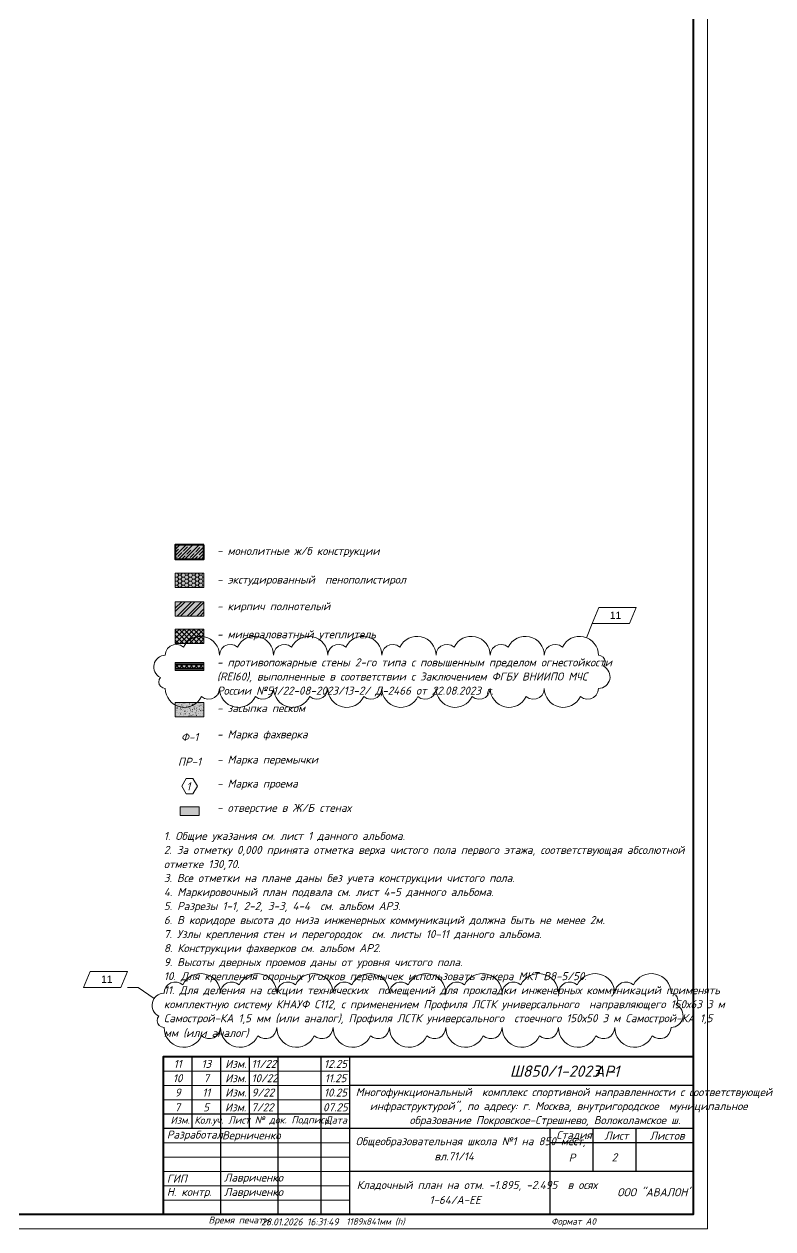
# Model space of a CAD drawing. Header units: millimetres. Extents: x -81576 to 1046824, y -248937 to 691537.
# Drawn here: x 13462 to 39610, y 507028 to 549078 of the extents above; entities that cross this region are included whole.
import ezdxf

# ---------------------------------------------------------------- set-up
doc = ezdxf.new("R2010")
doc.units = ezdxf.units.MM
doc.layers.add('PDF _Геометрия', color=7, linetype='Continuous', true_color=0x1d1d1d)
doc.layers.add('PDF _Сплошная заливка', color=7, linetype='Continuous', true_color=0xffffff)
doc.layers.add('PDF _Текст', color=7, linetype='Continuous')
doc.styles.add('PDF GOST-Common', font='arial.ttf')
doc.styles.add('PDF ISOCPEUR Italic', font='isocpeui.ttf')

msp = doc.modelspace()

# ---------------------------------------------------------------- hatches: boundary and pattern name
at = {"layer": 'PDF _Сплошная заливка', "true_color": 0x636466, "transparency": 33554559}
for points in [[(19740.6, 530398.8), (19740.6, 530898.8), (18740.6, 530898.8), (18740.6, 530398.8), (19571.5, 530398.8)], [(19571.5, 529418.8), (19740.6, 529418.8), (19740.6, 529918.8), (18740.6, 529918.8), (18740.6, 529418.8), (18909.7, 529418.8)], [(19740.6, 528418.8), (19740.6, 528918.8), (18740.6, 528918.8), (18740.6, 528418.8), (19571.5, 528418.8)], [(19740.6, 526755), (19740.6, 526797), (18740.6, 526797), (18740.6, 526755), (19571.5, 526755)], [(19740.6, 526713), (19740.6, 526755), (18740.6, 526755), (18740.6, 526713), (19571.5, 526713)], [(19571.5, 526516.5), (19740.6, 526516.5), (19740.6, 526558.5), (18740.6, 526558.5), (18740.6, 526516.5), (18909.7, 526516.5)]]:
    msp.add_hatch(color=251, dxfattribs=at).paths.add_polyline_path(points)

# ---------------------------------------------------------------- linework, layer by layer
at = {"layer": 'PDF _Геометрия', "color": 7, "lineweight": 20}
msp.add_lwpolyline([(37323.8, 591127.9), (37323.8, 507027.9), (-81576.3, 507027.9), (-81576.3, 591127.9)], close=True, dxfattribs=at)
at = {"layer": 'PDF _Геометрия', "color": 7, "lineweight": 40}
for points in [[(36823.8, 590627.9), (36823.8, 507527.9), (-79576.3, 507527.9), (-79576.3, 590627.9)], [(19740.6, 530898.8), (18740.6, 530898.8), (18740.6, 530398.8), (19740.6, 530398.8)]]:
    msp.add_lwpolyline(points, close=True, dxfattribs=at)
at = {"layer": 'PDF _Геометрия', "lineweight": 9}
for points in [[(18740.6, 530744.5), (18894.9, 530898.8)], [(18740.6, 530516.4), (19123, 530898.8)], [(18740.6, 530630.4), (18858.1, 530748)], [(18851.1, 530398.8), (19351.1, 530898.8)], [(19029.2, 530690.9), (19171.8, 530833.5)], [(19079.2, 530398.8), (19579.2, 530898.8)], [(19143.2, 530576.9), (19285.8, 530719.4)], [(19307.3, 530398.8), (19740.6, 530832.1)], [(19314.3, 530748), (19316.7, 530750.3)], [(19456.9, 530662.4), (19599.4, 530805)], [(19570.9, 530548.4), (19713.5, 530690.9)], [(18740.6, 530402.3), (18772.6, 530434.3)], [(18801.1, 530462.8), (18803.5, 530465.2)], [(18829.6, 530491.3), (18972.2, 530633.9)], [(18965.2, 530398.8), (19086.2, 530519.9)], [(19000.7, 530662.4), (19003.1, 530664.8)], [(19114.7, 530548.4), (19117.1, 530550.7)], [(19193.3, 530398.8), (19200.3, 530405.8)], [(19228.8, 530434.3), (19231.2, 530436.7)], [(19257.3, 530462.8), (19399.9, 530605.4)], [(19421.4, 530398.8), (19513.9, 530491.3)], [(19428.4, 530633.9), (19430.7, 530636.3)], [(19535.4, 530398.8), (19740.6, 530604)], [(19542.4, 530519.9), (19544.8, 530522.2)], [(19656.5, 530405.8), (19658.8, 530408.2)], [(19685, 530434.3), (19740.6, 530489.9)], [(18740.6, 529914.7), (18820.1, 529914.7)], [(18820.1, 529914.7), (18822.4, 529918.8)], [(18860.4, 529844.9), (18820.1, 529914.7)], [(18820.1, 529775), (18860.4, 529844.9)], [(18860.4, 529844.9), (18941.1, 529844.9)], [(18941.1, 529844.9), (18981.4, 529914.7)], [(18981.4, 529775), (18941.1, 529844.9)], [(18981.4, 529914.7), (18979, 529918.8)], [(18981.4, 529914.7), (19062, 529914.7)], [(19062, 529914.7), (19064.4, 529918.8)], [(19102.3, 529844.9), (19062, 529914.7)], [(19062, 529775), (19102.4, 529844.9)], [(19102.4, 529844.9), (19183, 529844.9)], [(19183, 529844.9), (19223.3, 529914.7)], [(19223.3, 529775), (19183, 529844.9)], [(19223.3, 529914.7), (19221, 529918.8)], [(19223.3, 529914.7), (19304, 529914.7)], [(19304, 529914.7), (19306.3, 529918.8)], [(19344.3, 529844.9), (19304, 529914.7)], [(19304, 529775), (19344.3, 529844.9)], [(19344.3, 529844.9), (19424.9, 529844.9)], [(19424.9, 529844.9), (19465.3, 529914.7)], [(19465.2, 529775), (19424.9, 529844.9)], [(19465.2, 529914.7), (19462.9, 529918.8)], [(19465.3, 529914.7), (19545.9, 529914.7)], [(19545.9, 529914.7), (19548.3, 529918.8)], [(19586.2, 529844.9), (19545.9, 529914.7)], [(19545.9, 529775), (19586.2, 529844.9)], [(19586.2, 529844.9), (19666.9, 529844.9)], [(19666.9, 529844.9), (19707.2, 529914.7)], [(19707.2, 529775), (19666.9, 529844.9)], [(19707.2, 529914.7), (19704.8, 529918.8)], [(19707.2, 529914.7), (19740.6, 529914.7)], [(18740.6, 529775), (18820.1, 529775)], [(18740.6, 529635.4), (18820.1, 529635.4)], [(18740.6, 529495.7), (18820.1, 529495.7)], [(18860.4, 529705.2), (18820.1, 529775)], [(18820.1, 529635.4), (18860.4, 529705.2)], [(18860.4, 529565.5), (18820.1, 529635.4)], [(18820.1, 529495.7), (18860.4, 529565.5)], [(18860.4, 529425.8), (18820.1, 529495.7)], [(18856.4, 529418.8), (18860.4, 529425.8)], [(18860.4, 529705.2), (18941.1, 529705.2)], [(18860.4, 529565.5), (18941.1, 529565.5)], [(18860.4, 529425.8), (18941.1, 529425.8)], [(18941.1, 529705.2), (18981.4, 529775)], [(18981.4, 529635.4), (18941.1, 529705.2)], [(18941.1, 529565.5), (18981.4, 529635.4)], [(18981.4, 529495.7), (18941.1, 529565.5)], [(18941.1, 529425.8), (18981.4, 529495.7)], [(18945.1, 529418.8), (18941.1, 529425.8)], [(18981.4, 529775), (19062, 529775)], [(18981.4, 529635.4), (19062, 529635.4)], [(18981.4, 529495.7), (19062, 529495.7)], [(19102.3, 529705.2), (19062, 529775)], [(19062, 529635.4), (19102.4, 529705.2)], [(19102.3, 529565.5), (19062, 529635.4)], [(19062, 529495.7), (19102.4, 529565.5)], [(19102.3, 529425.8), (19062, 529495.7)], [(19098.3, 529418.8), (19102.4, 529425.8)], [(19102.4, 529705.2), (19183, 529705.2)], [(19102.4, 529565.5), (19183, 529565.5)], [(19102.4, 529425.8), (19183, 529425.8)], [(19183, 529705.2), (19223.3, 529775)], [(19223.3, 529635.4), (19183, 529705.2)], [(19183, 529565.5), (19223.3, 529635.4)], [(19223.3, 529495.7), (19183, 529565.5)], [(19183, 529425.8), (19223.3, 529495.7)], [(19187.1, 529418.8), (19183, 529425.8)], [(19223.3, 529775), (19304, 529775)], [(19223.3, 529635.4), (19304, 529635.4)], [(19223.3, 529495.7), (19304, 529495.7)], [(19344.3, 529705.2), (19304, 529775)], [(19304, 529635.4), (19344.3, 529705.2)], [(19344.3, 529565.5), (19304, 529635.4)], [(19304, 529495.7), (19344.3, 529565.5)], [(19344.3, 529425.8), (19304, 529495.7)], [(19340.2, 529418.8), (19344.3, 529425.8)], [(19344.3, 529705.2), (19424.9, 529705.2)], [(19344.3, 529565.5), (19424.9, 529565.5)], [(19344.3, 529425.8), (19424.9, 529425.8)], [(19424.9, 529705.2), (19465.3, 529775)], [(19465.2, 529635.4), (19424.9, 529705.2)], [(19424.9, 529565.5), (19465.3, 529635.4)], [(19465.2, 529495.7), (19424.9, 529565.5)], [(19424.9, 529425.8), (19465.3, 529495.7)], [(19429, 529418.8), (19424.9, 529425.8)], [(19465.3, 529775), (19545.9, 529775)], [(19465.3, 529635.4), (19545.9, 529635.4)], [(19465.3, 529495.7), (19545.9, 529495.7)], [(19586.2, 529705.2), (19545.9, 529775)], [(19545.9, 529635.4), (19586.2, 529705.2)], [(19586.2, 529565.5), (19545.9, 529635.4)], [(19545.9, 529495.7), (19586.2, 529565.5)], [(19586.2, 529425.8), (19545.9, 529495.7)], [(19582.2, 529418.8), (19586.2, 529425.8)], [(19586.2, 529705.2), (19666.9, 529705.2)], [(19586.2, 529565.5), (19666.9, 529565.5)], [(19586.2, 529425.8), (19666.9, 529425.8)], [(19666.9, 529705.2), (19707.2, 529775)], [(19707.2, 529635.4), (19666.9, 529705.2)], [(19666.9, 529565.5), (19707.2, 529635.4)], [(19707.2, 529495.7), (19666.9, 529565.5)], [(19666.9, 529425.8), (19707.2, 529495.7)], [(19670.9, 529418.8), (19666.9, 529425.8)], [(19707.2, 529775), (19740.6, 529775)], [(19707.2, 529635.4), (19740.6, 529635.4)], [(19707.2, 529495.7), (19740.6, 529495.7)]]:
    msp.add_lwpolyline(points, dxfattribs=at)
at = {"layer": 'PDF _Геометрия', "color": 7, "lineweight": 9}
for points in [[(19740.6, 529918.8), (18740.6, 529918.8), (18740.6, 529418.8), (19740.6, 529418.8)], [(34607.3, 528161.1), (34835.6, 528711.7), (33531.2, 528711.7), (33302.9, 528161.1)], [(19740.6, 527958.8), (18740.6, 527958.8), (18740.6, 527458.8), (19740.6, 527458.8)], [(19740.6, 526797), (18740.6, 526797), (18740.6, 526755), (19740.6, 526755)], [(19740.6, 526755), (18740.6, 526755), (18740.6, 526713), (19740.6, 526713)], [(19740.6, 526713), (18740.6, 526713), (18740.6, 526600.5), (19740.6, 526600.5)], [(19740.6, 526600.5), (18740.6, 526600.5), (18740.6, 526558.5), (19740.6, 526558.5)], [(19740.6, 526558.5), (18740.6, 526558.5), (18740.6, 526516.5), (19740.6, 526516.5)], [(19740.6, 525398.8), (18740.6, 525398.8), (18740.6, 524898.8), (19740.6, 524898.8)], [(19356.1, 522747.1), (19125.1, 522747.1), (18969.2, 522477.1), (19125.1, 522207.1), (19356.1, 522207.1), (19512, 522477.1)], [(19571.5, 521761.4), (18909.7, 521761.4), (18909.7, 521450.9), (19571.5, 521450.9)], [(16843.1, 515458.5), (17071.4, 516009.1), (15767, 516009.1), (15538.7, 515458.5)]]:
    msp.add_lwpolyline(points, close=True, dxfattribs=at)
at = {"layer": 'PDF _Геометрия', "color": 24, "lineweight": 9, "true_color": 0x8e1d1d}
for points in [[(18740.6, 528691.6), (18967.8, 528918.8)], [(18740.6, 528577.5), (19081.9, 528918.8)], [(18810, 528418.8), (19310, 528918.8)], [(18924, 528418.8), (19424, 528918.8)], [(19152.1, 528418.8), (19652.1, 528918.8)], [(19266.2, 528418.8), (19740.6, 528893.2)], [(19494.3, 528418.8), (19740.6, 528665.2)], [(19608.3, 528418.8), (19740.6, 528551.1)]]:
    msp.add_lwpolyline(points, dxfattribs=at)
at = {"layer": 'PDF _Геометрия', "color": 16, "lineweight": 13, "true_color": 0x800000}
msp.add_lwpolyline([(19740.6, 528918.8), (18740.6, 528918.8), (18740.6, 528418.8), (19740.6, 528418.8)], close=True, dxfattribs=at)
at = {"layer": 'PDF _Геометрия', "color": 7, "lineweight": 9}
for points in [[(33103.2, 527662.6), (33302.9, 528161.1)], [(18006, 515071.8), (17446.2, 515458.5), (17071.4, 515458.5)], [(36823.8, 514027.9), (36823.8, 513027.9), (35823.8, 513027.9)], [(24823.8, 512527.9), (18323.8, 512527.9)], [(24823.8, 512027.9), (18323.8, 512027.9)], [(24823.8, 511528), (18323.8, 511528)], [(24823.8, 510027.9), (18323.8, 510027.9)], [(24823.8, 509527.9), (18323.8, 509527.9)], [(24823.8, 509027.9), (18323.8, 509027.9)], [(24823.8, 508527.9), (18323.8, 508527.9)], [(24823.8, 508027.9), (18323.8, 508027.9)]]:
    msp.add_lwpolyline(points, dxfattribs=at)
at = {"layer": 'PDF _Геометрия', "color": 251, "lineweight": 9, "true_color": 0x696969}
for points in [[(19234.1, 527958.8), (18740.6, 527465.3)], [(19064.4, 527958.8), (18740.6, 527635)], [(18894.6, 527958.8), (18740.6, 527804.8)], [(19202.1, 527458.8), (18740.6, 527920.3)], [(19032.4, 527458.8), (18740.6, 527750.6)], [(19371.8, 527458.8), (18871.8, 527958.8)], [(19403.8, 527958.8), (18903.8, 527458.8)], [(19541.5, 527458.8), (19041.5, 527958.8)], [(19573.5, 527958.8), (19073.5, 527458.8)], [(19711.2, 527458.8), (19211.2, 527958.8)], [(19740.6, 527956.2), (19243.2, 527458.8)], [(19740.6, 527599.1), (19380.9, 527958.8)], [(19740.6, 527786.5), (19412.9, 527458.8)], [(19740.6, 527768.8), (19550.6, 527958.8)], [(19740.6, 527938.5), (19720.4, 527958.8)], [(18862.7, 527458.8), (18740.6, 527580.9)], [(19740.6, 527616.8), (19582.6, 527458.8)], [(18836.8, 526713), (18740.6, 526616.8)], [(18872.5, 526600.5), (18759.9, 526713)], [(19006.5, 526713), (18894, 526600.5)], [(19042.2, 526600.5), (18929.7, 526713)], [(19176.2, 526713), (19063.7, 526600.5)], [(19211.9, 526600.5), (19099.4, 526713)], [(19345.9, 526713), (19233.4, 526600.5)], [(19381.6, 526600.5), (19269.1, 526713)], [(19515.6, 526713), (19403.1, 526600.5)], [(19551.3, 526600.5), (19438.8, 526713)], [(19685.4, 526713), (19572.8, 526600.5)], [(19721, 526600.5), (19608.5, 526713)]]:
    msp.add_lwpolyline(points, dxfattribs=at)
at = {"layer": 'PDF _Геометрия', "color": 1, "lineweight": 9}
for points in [[(33518.9, 525892.2, 0.8010921), (33691.2, 526663), (33736.4, 526738.6), (33750, 526825.7), (33730, 526911.5), (33679.3, 526983.6), (33605.4, 527031.6), (33518.9, 527048.3, 0.801087), (32258.4, 527330.2), (32154, 527396.5), (32033.7, 527425.5), (31910.5, 527414.1), (31797.6, 527363.6), (31707, 527279.4), (31648.5, 527170.4), (31628.2, 527048.3, 0.801087), (30367.8, 527330.2), (30263.3, 527396.5), (30143.1, 527425.5), (30019.9, 527414.1), (29906.9, 527363.6), (29816.3, 527279.4), (29757.8, 527170.4), (29737.6, 527048.3, 0.801087), (28477.1, 527330.2), (28372.7, 527396.5), (28252.4, 527425.5), (28129.2, 527414.1), (28016.3, 527363.6), (27925.7, 527279.4), (27867.1, 527170.4), (27846.9, 527048.3, 0.801087), (26586.5, 527330.2), (26482, 527396.5), (26361.7, 527425.5), (26238.5, 527414.1), (26125.6, 527363.6), (26035, 527279.4), (25976.5, 527170.4), (25956.2, 527048.3, 0.8010899), (24695.8, 527330.2), (24591.3, 527396.5), (24471.1, 527425.5), (24347.9, 527414.1), (24234.9, 527363.6), (24144.4, 527279.4), (24085.8, 527170.4), (24065.6, 527048.3, 0.801087), (22805.1, 527330.2), (22700.7, 527396.5), (22580.4, 527425.5), (22457.2, 527414.1), (22344.3, 527363.6), (22253.7, 527279.4), (22195.1, 527170.4), (22174.9, 527048.3, 0.801087), (20914.5, 527330.2), (20810, 527396.5), (20689.7, 527425.5), (20566.6, 527414.1), (20453.6, 527363.6), (20363, 527279.4), (20304.5, 527170.4), (20284.2, 527048.3, 0.801087), (19023.8, 527330.2), (18919.3, 527396.5), (18799.1, 527425.5), (18675.9, 527414.1), (18563, 527363.6), (18472.4, 527279.4), (18413.8, 527170.4), (18393.6, 527048.3, 0.8010921), (18221.2, 526277.6), (18176.1, 526201.9), (18162.5, 526114.8), (18182.5, 526029), (18233.1, 525956.9), (18307.1, 525909), (18393.6, 525892.2, 0.80109), (19654, 525610.3), (19758.5, 525544.1), (19878.7, 525515), (20001.9, 525526.4), (20114.9, 525576.9), (20205.5, 525661.2), (20264, 525770.1), (20284.2, 525892.2, 0.801087), (21544.7, 525610.3), (21649.1, 525544.1), (21769.4, 525515), (21892.6, 525526.4), (22005.5, 525576.9), (22096.1, 525661.2), (22154.7, 525770.1), (22174.9, 525892.2, 0.801087), (23435.4, 525610.3), (23539.8, 525544.1), (23660.1, 525515), (23783.3, 525526.4), (23896.2, 525576.9), (23986.8, 525661.2), (24045.3, 525770.1), (24065.6, 525892.2, 0.801087), (25326, 525610.3), (25430.5, 525544.1), (25550.7, 525515), (25673.9, 525526.4), (25786.9, 525576.9), (25877.5, 525661.2), (25936, 525770.1), (25956.2, 525892.2, 0.801087), (27216.7, 525610.3), (27321.1, 525544.1), (27441.4, 525515), (27564.6, 525526.4), (27677.5, 525576.9), (27768.1, 525661.2), (27826.7, 525770.1), (27846.9, 525892.2, 0.801087), (29107.3, 525610.3), (29211.8, 525544.1), (29332.1, 525515), (29455.3, 525526.4), (29568.2, 525576.9), (29658.8, 525661.2), (29717.3, 525770.1), (29737.6, 525892.2, 0.801087), (30998, 525610.3), (31102.5, 525544.1), (31222.7, 525515), (31345.9, 525526.4), (31458.9, 525576.9), (31549.4, 525661.2), (31608, 525770.1), (31628.2, 525892.2, 0.80109), (32888.7, 525610.3), (32993.1, 525544.1), (33113.4, 525515), (33236.6, 525526.4), (33349.5, 525576.9), (33440.1, 525661.2), (33498.7, 525770.1)], [(36054.2, 514058.8, 0.8010848), (36232.1, 514854.3), (36278.7, 514932.4), (36292.7, 515022.3), (36272, 515110.9), (36219.8, 515185.3), (36143.4, 515234.8), (36054.2, 515252.1, 0.8010872), (34742.7, 515545.3), (34648.8, 515607.7), (34541, 515640.8), (34428.3, 515642), (34319.8, 515611.2), (34224.5, 515550.9), (34150.3, 515466.1), (34103.2, 515363.7), (34087, 515252.1, 0.8010872), (32775.5, 515545.3), (32681.6, 515607.7), (32573.8, 515640.8), (32461.1, 515642), (32352.6, 515611.2), (32257.4, 515550.9), (32183.1, 515466.1), (32136, 515363.7), (32119.8, 515252.1, 0.8010904), (30808.4, 515545.3), (30714.4, 515607.7), (30606.7, 515640.8), (30493.9, 515642), (30385.5, 515611.2), (30290.2, 515550.9), (30215.9, 515466.1), (30168.8, 515363.7), (30152.6, 515252.1, 0.8010904), (28841.2, 515545.3), (28747.3, 515607.7), (28639.5, 515640.8), (28526.7, 515642), (28418.3, 515611.2), (28323, 515550.9), (28248.8, 515466.1), (28201.6, 515363.7), (28185.5, 515252.1, 0.8010903), (26874, 515545.3), (26780.1, 515607.7), (26672.3, 515640.8), (26559.6, 515642), (26451.1, 515611.2), (26355.9, 515550.9), (26281.6, 515466.1), (26234.5, 515363.7), (26218.3, 515252.1, 0.8010903), (24906.9, 515545.3), (24812.9, 515607.7), (24705.1, 515640.8), (24592.4, 515642), (24483.9, 515611.2), (24388.7, 515550.9), (24314.4, 515466.1), (24267.3, 515363.7), (24251.1, 515252.1, 0.8010903), (22939.7, 515545.3), (22845.7, 515607.7), (22738, 515640.8), (22625.2, 515642), (22516.8, 515611.2), (22421.5, 515550.9), (22347.3, 515466.1), (22300.1, 515363.7), (22284, 515252.1, 0.8010904), (20972.5, 515545.3), (20878.6, 515607.7), (20770.8, 515640.8), (20658.1, 515642), (20549.6, 515611.2), (20454.3, 515550.9), (20380.1, 515466.1), (20332.9, 515363.7), (20316.8, 515252.1, 0.8010904), (19005.3, 515545.3), (18911.4, 515607.7), (18803.6, 515640.8), (18690.9, 515642), (18582.4, 515611.2), (18487.2, 515550.9), (18412.9, 515466.1), (18365.8, 515363.7), (18349.6, 515252.1, 0.801088), (18171.7, 514456.6), (18125.1, 514378.5), (18111.1, 514288.6), (18131.8, 514200), (18184, 514125.6), (18260.3, 514076.2), (18349.6, 514058.8, 0.801084), (19661.1, 513765.6), (19755, 513703.2), (19862.8, 513670.1), (19975.5, 513668.9), (20084, 513699.7), (20179.2, 513760), (20253.5, 513844.8), (20300.6, 513947.2), (20316.8, 514058.8, 0.801084), (21628.2, 513765.6), (21722.2, 513703.2), (21829.9, 513670.1), (21942.7, 513668.9), (22051.1, 513699.7), (22146.4, 513760), (22220.7, 513844.8), (22267.8, 513947.2), (22284, 514058.8, 0.801084), (23595.4, 513765.6), (23689.3, 513703.2), (23797.1, 513670.1), (23909.9, 513668.9), (24018.3, 513699.7), (24113.6, 513760), (24187.8, 513844.8), (24235, 513947.2), (24251.1, 514058.8, 0.801084), (25562.6, 513765.6), (25656.5, 513703.2), (25764.3, 513670.1), (25877, 513668.9), (25985.5, 513699.7), (26080.8, 513760), (26155, 513844.8), (26202.1, 513947.2), (26218.3, 514058.8, 0.801084), (27529.8, 513765.6), (27623.7, 513703.2), (27731.5, 513670.1), (27844.2, 513668.9), (27952.7, 513699.7), (28047.9, 513760), (28122.2, 513844.8), (28169.3, 513947.2), (28185.5, 514058.8, 0.801084), (29496.9, 513765.6), (29590.9, 513703.2), (29698.6, 513670.1), (29811.4, 513668.9), (29919.8, 513699.7), (30015.1, 513760), (30089.4, 513844.8), (30136.5, 513947.2), (30152.6, 514058.8, 0.801084), (31464.1, 513765.6), (31558, 513703.2), (31665.8, 513670.1), (31778.5, 513668.9), (31887, 513699.7), (31982.3, 513760), (32056.5, 513844.8), (32103.7, 513947.2), (32119.8, 514058.8, 0.801084), (33431.3, 513765.6), (33525.2, 513703.2), (33633, 513670.1), (33745.7, 513668.9), (33854.2, 513699.7), (33949.4, 513760), (34023.7, 513844.8), (34070.8, 513947.2), (34087, 514058.8, 0.8010872), (35398.4, 513765.6), (35492.4, 513703.2), (35600.2, 513670.1), (35712.9, 513668.9), (35821.4, 513699.7), (35916.6, 513760), (35990.9, 513844.8), (36038, 513947.2)]]:
    msp.add_lwpolyline(points, format="xyb", close=True, dxfattribs=at)
at = {"layer": 'PDF _Геометрия', "color": 250, "lineweight": 9, "true_color": 0x1e1e1e}
for points in [[(18774.4, 525306.9), (18777.7, 525306.9)], [(18774.4, 525205.3), (18777.7, 525205.3)], [(18800, 525298.5), (18798.3, 525301.4)], [(18807.8, 525234), (18806.1, 525231.1)], [(18825.2, 525256.1), (18828.5, 525256.1)], [(18858.6, 525322), (18856.9, 525319.1)], [(18862.6, 525393.3), (18860.9, 525396.2)], [(18877.2, 525252.6), (18875.5, 525249.7)], [(18876, 525357.7), (18879.3, 525357.7)], [(18926.8, 525205.3), (18930.1, 525205.3)], [(18938.8, 525261.3), (18937.1, 525264.2)], [(18957.3, 525330.7), (18955.7, 525333.6)], [(18972, 525315.2), (18970.3, 525312.3)], [(18977.6, 525357.7), (18980.9, 525357.7)], [(18977.6, 525256.1), (18980.9, 525256.1)], [(18990.6, 525245.8), (18988.9, 525242.9)], [(19008.1, 525242.7), (19006.5, 525245.6)], [(19028.4, 525306.9), (19031.7, 525306.9)], [(19045.3, 525381.5), (19043.7, 525384.4)], [(19066.8, 525377.8), (19065.1, 525374.9)], [(19114.7, 525362.9), (19113.1, 525365.8)], [(19121.5, 525249.5), (19119.9, 525252.4)], [(19129.4, 525283), (19127.7, 525280.1)], [(19130, 525256.1), (19133.3, 525256.1)], [(19136.2, 525396.4), (19134.5, 525393.5)], [(19147.9, 525213.6), (19146.3, 525210.7)], [(19180.8, 525306.9), (19184.1, 525306.9)], [(19190.9, 525230.9), (19189.3, 525233.8)], [(19231.6, 525357.7), (19234.9, 525357.7)], [(19231.6, 525205.3), (19234.9, 525205.3)], [(19242.7, 525276.2), (19241.1, 525273.3)], [(19253.5, 525325.7), (19251.8, 525328.6)], [(19260.3, 525212.3), (19258.6, 525215.2)], [(19261.3, 525206.8), (19259.7, 525203.9)], [(19272.1, 525395.1), (19270.4, 525398)], [(19322.9, 525307.1), (19321.2, 525310)], [(19333.2, 525306.9), (19336.5, 525306.9)], [(19337.5, 525338.8), (19335.9, 525335.9)], [(19384, 525357.7), (19387.3, 525357.7)], [(19384, 525205.3), (19387.3, 525205.3)], [(19400.1, 525244), (19398.4, 525241.1)], [(19406.9, 525357.4), (19405.3, 525354.5)], [(19417.7, 525244.5), (19416, 525247.4)], [(19436.3, 525313.9), (19434.6, 525316.8)], [(19434.8, 525256.1), (19438.1, 525256.1)], [(19476.3, 525376), (19474.6, 525373.1)], [(19485.6, 525205.3), (19488.9, 525205.3)], [(19505.7, 525295.3), (19504, 525298.2)], [(19513.5, 525237.2), (19511.8, 525234.3)], [(19536.4, 525357.7), (19539.7, 525357.7)], [(19568.3, 525390.1), (19566.6, 525393)], [(19575.1, 525276.7), (19573.4, 525279.6)], [(19587.2, 525256.1), (19590.5, 525256.1)], [(19589.7, 525369.2), (19588, 525366.3)], [(19608.3, 525299.8), (19606.6, 525296.9)], [(19637.7, 525371.5), (19636, 525374.4)], [(19638, 525306.9), (19641.3, 525306.9)], [(19670.9, 525205), (19669.2, 525202.1)], [(19677.7, 525318.4), (19676, 525315.5)], [(19688.8, 525256.1), (19692.1, 525256.1)], [(19713.9, 525239.5), (19712.2, 525242.4)], [(19732.5, 525308.9), (19730.8, 525311.8)], [(19739.6, 525205.3), (19740.6, 525205.3)], [(18743.4, 524919.3), (18741.7, 524916.4)], [(18750.2, 525032.7), (18748.5, 525029.8)], [(18769.6, 525046.3), (18767.9, 525049.2)], [(18774.4, 525052.9), (18777.7, 525052.9)], [(18776.4, 524932.9), (18774.7, 524935.8)], [(18788.2, 525115.7), (18786.5, 525118.6)], [(18801, 525120.7), (18799.3, 525117.7)], [(18806.8, 525185.1), (18805.1, 525188)], [(18819.6, 525051.3), (18817.9, 525048.4)], [(18825.2, 525103.7), (18828.5, 525103.7)], [(18839, 525027.7), (18837.3, 525030.6)], [(18856.8, 524912.5), (18855.1, 524909.6)], [(18876.2, 525166.5), (18874.5, 525169.4)], [(18876, 525052.9), (18879.3, 525052.9)], [(18876, 524951.3), (18879.3, 524951.3)], [(18914.4, 525113.8), (18912.7, 525110.9)], [(18926.8, 525002.1), (18930.1, 525002.1)], [(18933, 525044.5), (18931.3, 525041.5)], [(18933.8, 524965.1), (18932.1, 524968)], [(18945.6, 525147.9), (18943.9, 525150.8)], [(18951.6, 524975.1), (18949.9, 524972.2)], [(18952.4, 525034.5), (18950.7, 525037.4)], [(18977.6, 525103.7), (18980.9, 525103.7)], [(19009.2, 525176.4), (19007.5, 525173.5)], [(19020.9, 524993.7), (19019.3, 524990.7)], [(19021.8, 525015.9), (19020.1, 525018.8)], [(19028.4, 525154.5), (19031.7, 525154.5)], [(19028.4, 524951.3), (19031.7, 524951.3)], [(19071.7, 525081.6), (19070.1, 525078.7)], [(19078.6, 525195), (19076.9, 525192.1)], [(19079.2, 525103.7), (19082.5, 525103.7)], [(19079.2, 525002.1), (19082.5, 525002.1)], [(19084.3, 525110.7), (19082.7, 525113.6)], [(19090.3, 525012.2), (19088.7, 525009.3)], [(19091.2, 524997.3), (19089.5, 525000.2)], [(19102.9, 525180.1), (19101.3, 525183)], [(19130, 525052.9), (19133.3, 525052.9)], [(19153.7, 525092.1), (19152.1, 525095)], [(19180.8, 525154.5), (19184.1, 525154.5)], [(19185.1, 525074.8), (19183.5, 525071.9)], [(19203.7, 525005.4), (19202.1, 525002.5)], [(19222.3, 524936), (19220.6, 524933.1)], [(19229.9, 524960.1), (19228.3, 524963.1)], [(19231.6, 525002.1), (19234.9, 525002.1)], [(19248.5, 525029.5), (19246.9, 525032.4)], [(19267.1, 525098.9), (19265.5, 525101.8)], [(19279.9, 525137.4), (19278.3, 525134.5)], [(19282.4, 525154.5), (19285.7, 525154.5)], [(19282.4, 525052.9), (19285.7, 525052.9)], [(19291.7, 524954.6), (19290, 524951.7)], [(19299.3, 524941.6), (19297.7, 524944.5)], [(19333.2, 525103.7), (19336.5, 525103.7)], [(19333.2, 524951.3), (19336.5, 524951.3)], [(19336.5, 525080.3), (19334.8, 525083.2)], [(19342.5, 525042.6), (19340.8, 525039.7)], [(19349.3, 525156), (19347.6, 525153.1)], [(19361.1, 524973.2), (19359.4, 524970.3)], [(19399.1, 525175.1), (19397.4, 525178)], [(19405.9, 525061.7), (19404.2, 525064.6)], [(19412.7, 524948.4), (19411, 524951.3)], [(19418.7, 525174.6), (19417, 525171.7)], [(19434.8, 525052.9), (19438.1, 525052.9)], [(19455.9, 525035.8), (19454.2, 525032.9)], [(19468.5, 525156.5), (19466.8, 525159.4)], [(19474.5, 524966.4), (19472.8, 524963.5)], [(19482.1, 524929.8), (19480.4, 524932.7)], [(19485.6, 525103.7), (19488.9, 525103.7)], [(19485.6, 524951.3), (19488.9, 524951.3)], [(19532.1, 525167.8), (19530.4, 525164.9)], [(19536.4, 525154.5), (19539.7, 525154.5)], [(19536.4, 525002.1), (19539.7, 525002.1)], [(19544.7, 525024.6), (19543, 525027.5)], [(19550.7, 525098.4), (19549, 525095.5)], [(19551.5, 524911.2), (19549.8, 524914.1)], [(19562.5, 524915.6), (19560.8, 524912.7)], [(19563.3, 525094), (19561.6, 525096.9)], [(19581.9, 525163.3), (19580.2, 525166.3)], [(19587.2, 524951.3), (19590.5, 524951.3)], [(19613.3, 525003.6), (19611.6, 525000.7)], [(19614.1, 525006), (19612.4, 525008.9)], [(19620.1, 525117), (19618.4, 525114.1)], [(19631.9, 524934.2), (19630.2, 524931.3)], [(19638, 525103.7), (19641.3, 525103.7)], [(19651.3, 525144.8), (19649.6, 525147.7)], [(19689.5, 525135.6), (19687.8, 525132.7)], [(19688.8, 525154.5), (19692.1, 525154.5)], [(19688.8, 525002.1), (19692.1, 525002.1)], [(19708.9, 524943.4), (19707.2, 524946.3)], [(19720.7, 525126.2), (19719, 525129.1)], [(19726.7, 524996.8), (19725, 524993.9)], [(19727.5, 525012.8), (19725.8, 525015.7)], [(19739.6, 525052.9), (19740.6, 525052.9)]]:
    msp.add_lwpolyline(points, dxfattribs=at)
at = {"layer": 'PDF _Геометрия', "color": 7, "lineweight": 40}
msp.add_lwpolyline([(36823.8, 513027.9), (18323.8, 513027.9), (18323.8, 507527.9)], dxfattribs=at)
at = {"layer": 'PDF _Геометрия', "color": 7, "lineweight": 30}
for points in [[(19323.8, 513027.9), (19323.8, 510527.9)], [(20323.8, 513027.9), (20323.8, 507527.9)], [(21323.8, 513027.9), (21323.8, 510527.9)], [(22323.8, 513027.9), (22323.8, 507527.9)], [(23823.8, 513027.9), (23823.8, 507527.9)], [(24823.8, 513027.9), (24823.8, 507527.9)], [(36823.8, 512027.9), (24823.8, 512027.9)], [(24823.8, 511028), (18323.8, 511028)], [(36823.8, 510527.9), (24823.8, 510527.9), (18323.8, 510527.9)], [(31823.8, 510527.9), (31823.8, 507527.9)], [(33323.8, 510527.9), (33323.8, 510027.9), (33323.8, 509027.9)], [(34823.8, 510527.9), (34823.8, 510027.9), (34823.8, 509027.9)], [(36823.8, 510027.9), (31823.8, 510027.9)], [(36823.8, 509027.9), (24823.8, 509027.9)]]:
    msp.add_lwpolyline(points, dxfattribs=at)
at = {"layer": 'PDF _Сплошная заливка', "lineweight": 35, "transparency": 33554559}
for points in [[(18740.6, 527458.8), (19740.6, 527458.8), (18740.6, 527958.8), (19740.6, 527958.8)], [(18740.6, 526600.5), (19740.6, 526600.5), (18740.6, 526713), (19740.6, 526713)], [(18740.6, 524898.8), (19740.6, 524898.8), (18740.6, 525398.8), (19740.6, 525398.8)]]:
    msp.add_solid(points, dxfattribs=at)
at = {"layer": 'PDF _Сплошная заливка', "color": 254, "lineweight": 35, "true_color": 0xacd7df, "transparency": 33554559}
msp.add_solid([(18740.6, 526558.5), (19740.6, 526558.5), (18740.6, 526600.5), (19740.6, 526600.5)], dxfattribs=at)
at = {"layer": 'PDF _Сплошная заливка', "color": 7, "lineweight": 35, "transparency": 33554559}
msp.add_solid([(19571.5, 521450.9), (19571.5, 521761.4), (18909.7, 521450.9), (18909.7, 521761.4)], dxfattribs=at)

# ---------------------------------------------------------------- texts
at = {"layer": 'PDF _Текст', "attachment_point": 4}
for s, insert, char_height, style in [('- монолитные ж/б конструкции', (20198.4, 530652), 279.4, 'PDF ISOCPEUR Italic'), ('- экстудированный  пенополистирол', (20198.4, 529652), 279.4, 'PDF ISOCPEUR Italic'), ('- кирпич полнотелый', (20198.4, 528722.7), 279.4, 'PDF ISOCPEUR Italic'), ('11', (33916.8, 528443.8), 254, 'PDF GOST-Common'), ('- минераловатный утеплитель', (20198.4, 527742.7), 279.4, 'PDF ISOCPEUR Italic'), ('- противопожарные стены 2-го типа с повышенным пределом огнестойкости ', (20198.4, 526764), 279.4, 'PDF ISOCPEUR Italic'), ('(REI60), выполненные в соответствии с Заключением ФГБУ ВНИИПО МЧС', (20198.4, 526274.5), 279.4, 'PDF ISOCPEUR Italic'), ('России №51/22-08-2023/13-2/ Д-2466 от 22.08.2023 г.', (20198.4, 525785.1), 279.4, 'PDF ISOCPEUR Italic'), ('- засыпка песком', (20198.4, 525202.7), 279.4, 'PDF ISOCPEUR Italic'), ('- Марка фахверка', (20198.4, 524252.3), 279.4, 'PDF ISOCPEUR Italic'), ('Ф-1', (18940.4, 524192.3), 279.4, 'PDF ISOCPEUR Italic'), ('- Марка перемычки  ', (20198.4, 523372.3), 279.4, 'PDF ISOCPEUR Italic'), ('ПР-1', (18835.1, 523332.3), 279.4, 'PDF ISOCPEUR Italic'), ('- Марка проема', (20198.4, 522532.3), 279.4, 'PDF ISOCPEUR Italic'), ('1', (19130.1, 522472.3), 279.4, 'PDF ISOCPEUR Italic'), ('- отверстие в Ж/Б cтенах', (20198.4, 521685.2), 279.4, 'PDF ISOCPEUR Italic'), ('1. Общие указания см. лист 1 данного альбома.', (18343.8, 520705.7), 279.4, 'PDF ISOCPEUR Italic'), ('2. За отметку 0,000 принята отметка верха чистого пола первого этажа, соответствующая абсолютной', (18343.8, 520216.2), 279.4, 'PDF ISOCPEUR Italic'), ('отметке 130,70.', (18343.8, 519726.7), 279.4, 'PDF ISOCPEUR Italic'), ('3. Все отметки на плане даны без учета конструкции чистого пола.', (18343.8, 519237.3), 279.4, 'PDF ISOCPEUR Italic'), ('4. Маркировочный план подвала см. лист 4-5 данного альбома.', (18343.8, 518747.8), 279.4, 'PDF ISOCPEUR Italic'), ('5. Разрезы 1-1, 2-2, 3-3, 4-4  см. альбом АР3.', (18343.8, 518258.3), 279.4, 'PDF ISOCPEUR Italic'), ('6. В коридоре высота до низа инженерных коммуникаций должна быть не менее 2м.', (18343.8, 517768.8), 279.4, 'PDF ISOCPEUR Italic'), ('7. Узлы крепления стен и перегородок  см. листы 10-11 данного альбома.', (18343.8, 517279.3), 279.4, 'PDF ISOCPEUR Italic'), ('8. Конструкции фахверков см. альбом АР2.', (18343.8, 516789.9), 279.4, 'PDF ISOCPEUR Italic'), ('9. Высоты дверных проемов даны от уровня чистого пола.', (18343.7, 516300.4), 279.4, 'PDF ISOCPEUR Italic'), ('10. Для крепления опорных уголков перемычек использовать анкера МКТ В8-5/50.', (18343.7, 515810.9), 279.4, 'PDF ISOCPEUR Italic'), ('11', (16152.7, 515741.1), 254, 'PDF GOST-Common'), ('11. Для деления на секции технических  помещений для прокладки инженерных коммуникаций применять', (18343.7, 515321.4), 279.4, 'PDF ISOCPEUR Italic'), ('комплектную систему КНАУФ С112, с применением Профиля ЛСТК универсального  направляющего 150х63 3 м', (18343.7, 514831.9), 279.4, 'PDF ISOCPEUR Italic'), ('Самострой-КА 1,5 мм (или аналог), Профиля ЛСТК универсального  стоечного 150х50 3 м Самострой-КА 1,5', (18343.7, 514342.5), 279.4, 'PDF ISOCPEUR Italic'), ('мм (или аналог)', (18343.7, 513853), 279.4, 'PDF ISOCPEUR Italic'), ('11', (18685.4, 512786.6), 279.4, 'PDF ISOCPEUR Italic'), ('13', (19658.9, 512786.6), 279.4, 'PDF ISOCPEUR Italic'), ('Изм. 11/22', (20486.9, 512786.6), 279.4, 'PDF ISOCPEUR Italic'), ('12.25', (23934, 512786.6), 279.4, 'PDF ISOCPEUR Italic'), ('Ш850/1-2023 -', (30424.1, 512534.7), 393.7, 'PDF ISOCPEUR Italic'), ('АР1', (33372.3, 512530.2), 393.7, 'PDF ISOCPEUR Italic'), ('10', (18658.9, 512286.6), 279.4, 'PDF ISOCPEUR Italic'), ('7', (19725, 512286.6), 279.4, 'PDF ISOCPEUR Italic'), ('Изм. 10/22', (20486.9, 512286.6), 279.4, 'PDF ISOCPEUR Italic'), ('11.25', (23960.5, 512286.6), 279.4, 'PDF ISOCPEUR Italic'), ('9', (18725, 511786.6), 279.4, 'PDF ISOCPEUR Italic'), ('11', (19685.4, 511786.6), 279.4, 'PDF ISOCPEUR Italic'), ('Изм. 9/22', (20486.9, 511786.6), 279.4, 'PDF ISOCPEUR Italic'), ('10.25', (23934, 511786.6), 279.4, 'PDF ISOCPEUR Italic'), ('Многофункциональный  комплекс спортивной направленности с соответствующей', (25042.3, 511765.8), 279.4, 'PDF ISOCPEUR Italic'), ('7', (18717, 511271.8), 279.4, 'PDF ISOCPEUR Italic'), ('5', (19717, 511271.8), 279.4, 'PDF ISOCPEUR Italic'), ('Изм. 7/22', (20478.9, 511271.8), 279.4, 'PDF ISOCPEUR Italic'), ('07.25', (23899.5, 511271.8), 279.4, 'PDF ISOCPEUR Italic'), ('инфраструктурой", по адресу: г. Москва, внутригородское  муниципальное', (25531.5, 511276.3), 279.4, 'PDF ISOCPEUR Italic'), ('Дата', (23974.6, 510803.2), 254, 'PDF ISOCPEUR Italic'), ('образование Покровское-Стрешнево, Волоколамское ш.', (26920.2, 510786.8), 279.4, 'PDF ISOCPEUR Italic'), ('Разработал', (18446.7, 510281.4), 279.4, 'PDF ISOCPEUR Italic'), ('Верниченко', (20377.3, 510257.8), 279.4, 'PDF ISOCPEUR Italic'), ('Общеобразовательная школа №1 на 850 мест,', (25040.3, 510049.8), 279.4, 'PDF ISOCPEUR Italic'), ('Стадия', (32046.9, 510283), 279.4, 'PDF ISOCPEUR Italic'), ('Лист', (33730, 510283), 279.4, 'PDF ISOCPEUR Italic'), ('Листов', (35311.5, 510283), 279.4, 'PDF ISOCPEUR Italic'), ('вл.71/14', (27789.6, 509560.3), 279.4, 'PDF ISOCPEUR Italic'), ('Р', (32479.8, 509517.5), 279.4, 'PDF ISOCPEUR Italic'), ('2', (33981.9, 509527.5), 279.4, 'PDF ISOCPEUR Italic'), ('ГИП', (18446.7, 508781.4), 279.4, 'PDF ISOCPEUR Italic'), ('Лавриченко', (20446.7, 508781.4), 279.4, 'PDF ISOCPEUR Italic'), ('Н. контр.', (18446.7, 508281.4), 279.4, 'PDF ISOCPEUR Italic'), ('Лавриченко', (20446.7, 508281.4), 279.4, 'PDF ISOCPEUR Italic'), ('Кладочный план на отм. -1.895, -2.495  в осях', (25076.6, 508528.4), 279.4, 'PDF ISOCPEUR Italic'), ('ООО "АВАЛОН"', (34174, 508306.4), 279.4, 'PDF ISOCPEUR Italic'), ('1-64/А-ЕЕ', (27618, 508038.9), 279.4, 'PDF ISOCPEUR Italic'), ('Формат А0', (31869.2, 507258.9), 228.6, 'PDF ISOCPEUR Italic')]:
    msp.add_mtext(s, dxfattribs=dict(at, insert=insert, char_height=char_height, style=style))
at = {"layer": 'PDF _Текст', "insert": (18574, 510787.6), "char_height": 254, "attachment_point": 4, "rotation": 0.17957, "style": 'PDF ISOCPEUR Italic'}
msp.add_mtext('Изм. Кол.уч. Лист № док. Подпись', dxfattribs=at)
at = {"layer": 'PDF _Текст', "color": 9, "true_color": 0xc0c0c0, "attachment_point": 4, "style": 'PDF ISOCPEUR Italic'}
for s, insert, char_height in [('Время печати:', (19902.1, 507304.8), 241.3), ('28.01.2026 16:31:49', (21740.4, 507273.5), 241.3), ('1189х841мм (h)', (24711, 507275.2), 228.6)]:
    msp.add_mtext(s, dxfattribs=dict(at, insert=insert, char_height=char_height))

doc.saveas('drawing.dxf')
